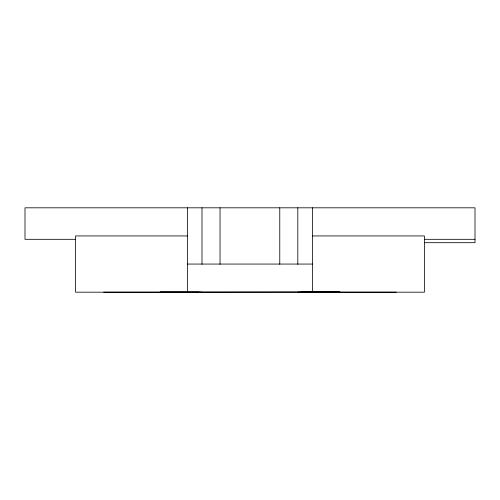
<?xml version="1.0" encoding="UTF-8"?>
<svg xmlns="http://www.w3.org/2000/svg" width="500" height="500" viewBox="0 0 500 500"><rect width="100%" height="100%" fill="white"/><g stroke="black" fill="none" stroke-linecap="round" stroke-linejoin="round"><path stroke-width="0.75" d="M103.75 292.188L202 292.188M300.738 292.188L340 291.906L160 292.125L199.075 292.188M297.812 292.188L396.25 292.188M187.562 235.938L75.625 235.938L75.625 292.188L424.375 292.188L424.375 235.938L312.438 235.938M75.625 239.312L25 239.312L25 207.812L475 207.812L475 242.688L424.375 242.688M424.375 239.312L475 239.312M187.562 264.062L312.438 264.062M312.438 207.812L312.438 292.188M297.812 207.812L297.812 264.319M279.769 207.812L279.769 264.319M220.044 207.812L220.044 264.319M202 207.812L202 264.319M187.562 207.812L187.562 292.188"/></g></svg>
